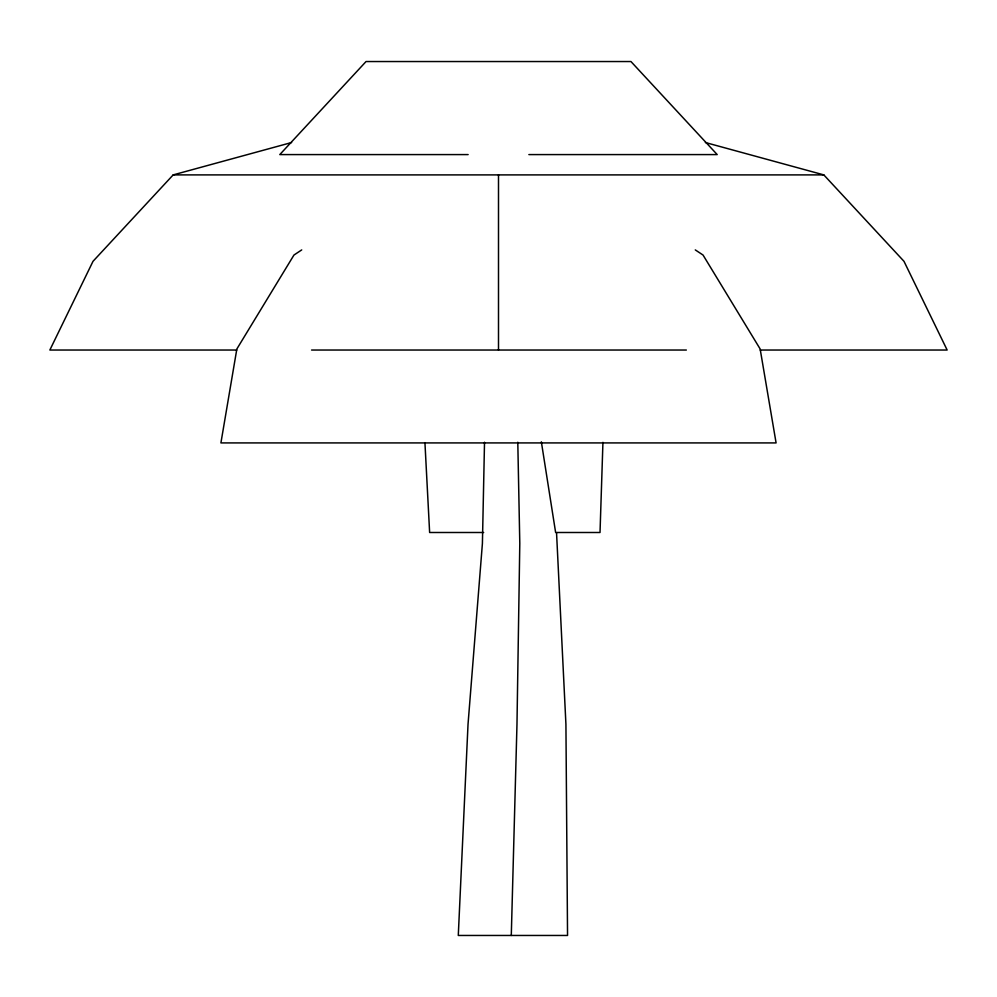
<?xml version="1.0" encoding="UTF-8"?>
<svg xmlns="http://www.w3.org/2000/svg" width="997" height="997" viewBox="0 0 997 997"><rect width="100%" height="100%" fill="white"/><g stroke="black" fill="none" stroke-linecap="round" stroke-linejoin="round"><path stroke-width="1.5" d="M484.517 442.257L482.411 543.452L468.029 724.233L458.284 935.46L567.542 935.46L565.922 724.233L556.538 532.66M511.287 935.46L516.982 724.233L519.798 543.452L517.792 442.257M602.936 442.356L600.02 532.498L555.628 532.498L541.346 441.808M291.61 142.521L173.179 174.899L93.008 261.326L49.85 350.034L236.788 350.034M301.717 249.911L293.953 255.045L236.85 348.975L220.91 442.917L776.09 442.917L760.15 348.975L703.047 255.045L695.283 249.911M468.141 154.585L279.796 154.585L366.049 61.54L630.951 61.54L717.204 154.585L528.859 154.585M173.179 174.899L823.821 174.899L903.992 261.326L947.15 350.034L760.213 350.034M311.562 350.034L686.347 350.034M483.657 532.498L429.632 532.498L424.934 442.618M705.39 142.521L823.821 174.899M498.5 174.899L498.5 350.034"/></g></svg>
